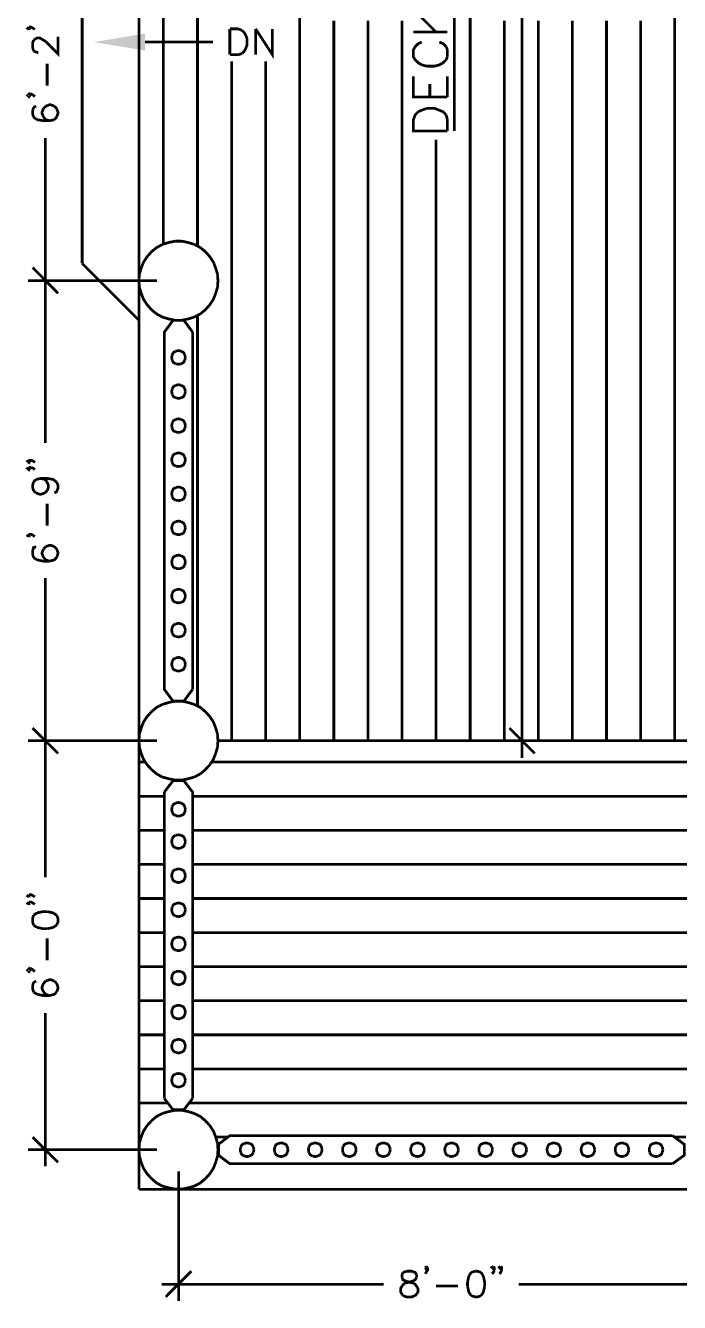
# Model space of a CAD drawing. Header units: millimetres. Extents: x 31 to 857, y 6 to 562.
# Drawn here: x 431.9 to 492.9, y 230.1 to 349.1 of the extents above; entities that cross this region are included whole.
import ezdxf

# ---------------------------------------------------------------- set-up
doc = ezdxf.new("R2010")
doc.units = ezdxf.units.MM
doc.layers.add('H', color=7, linetype='Continuous')
doc.layers.add('P', color=7, linetype='Continuous')

msp = doc.modelspace()

# ---------------------------------------------------------------- hatches: boundary and pattern name
at = {"layer": 'H', "linetype": 'Continuous'}
msp.add_hatch(color=256, dxfattribs=at).paths.add_polyline_path([(443.054, 346.745), (438.273, 347.521), (443.054, 348.315), (443.054, 346.745)])

# ---------------------------------------------------------------- linework, layer by layer
at = {"layer": 'P', "const_width": 0.254}
for points in [[(478.19, 280.846), (478.19, 414.708)], [(442.507, 240.665), (442.507, 397.81)], [(473.357, 337.626), (473.357, 341.559), (473.357, 345.528), (473.357, 349.515), (473.357, 353.501), (473.357, 357.434), (473.357, 361.403), (473.357, 365.39), (473.357, 369.376), (473.357, 373.309), (473.357, 377.278), (473.357, 381.265), (473.357, 385.251), (473.357, 389.184), (473.357, 392.783)], [(492.407, 341.559), (492.407, 345.528), (492.407, 349.515), (492.407, 353.501), (492.407, 357.434), (492.407, 361.403), (492.407, 365.39), (492.407, 369.376), (492.407, 373.309), (492.407, 377.278), (492.407, 381.265), (492.407, 385.251), (492.407, 389.184)], [(457.482, 317.765), (457.482, 321.751), (457.482, 325.72), (457.482, 329.653), (457.482, 333.64), (457.482, 337.626), (457.482, 341.559), (457.482, 345.528), (457.482, 349.515), (457.482, 353.501), (457.482, 357.434), (457.482, 361.403), (457.482, 365.39), (457.482, 369.376), (457.482, 373.309), (457.482, 377.278), (457.482, 381.265)], [(437.215, 326.902), (437.215, 362.885), (442.507, 368.177)], [(447.957, 341.559), (447.957, 345.528), (447.957, 349.515), (447.957, 353.501), (447.957, 357.434), (447.957, 361.244)], [(444.782, 328.736), (444.782, 329.653), (444.782, 333.64), (444.782, 337.626), (444.782, 341.559), (444.782, 345.528), (444.782, 349.515), (444.782, 353.501)], [(471.876, 339.231), (471.876, 351.631)], [(468.066, 350.573), (470.182, 348.456)], [(432.259, 348.703), (432.135, 348.791), (432.259, 348.915)], [(432.259, 348.915), (432.347, 348.791)], [(432.259, 348.915), (432.47, 348.915), (432.682, 348.791)], [(432.347, 348.791), (432.259, 348.703)], [(432.682, 348.791), (432.805, 348.703)], [(450.973, 346.34), (450.973, 348.756)], [(450.973, 348.756), (451.767, 348.756)], [(451.767, 348.756), (452.102, 348.615)], [(452.102, 348.615), (452.314, 348.403), (452.455, 348.156)], [(453.372, 346.34), (453.372, 348.756)], [(453.372, 348.756), (454.942, 346.34), (454.942, 348.756)], [(460.657, 282.452), (460.657, 286.015), (460.657, 290.001), (460.657, 293.97), (460.657, 297.903), (460.657, 301.89), (460.657, 305.876), (460.657, 309.845), (460.657, 313.778), (460.657, 317.765), (460.657, 321.751), (460.657, 325.72), (460.657, 329.653), (460.657, 333.64), (460.657, 337.626), (460.657, 341.559), (460.657, 345.528), (460.657, 349.515)], [(463.832, 329.653), (463.832, 333.64), (463.832, 337.626), (463.832, 341.559), (463.832, 345.528), (463.832, 349.515)], [(467.007, 282.452), (467.007, 286.015), (467.007, 290.001), (467.007, 293.97), (467.007, 297.903), (467.007, 301.89), (467.007, 305.876), (467.007, 309.845), (467.007, 313.778), (467.007, 317.765), (467.007, 321.751), (467.007, 325.72), (467.007, 329.653), (467.007, 333.64), (467.007, 337.626), (467.007, 341.559), (467.007, 345.528), (467.007, 349.515)], [(471.241, 348.456), (468.066, 348.456)], [(476.532, 282.452), (476.532, 286.015), (476.532, 290.001), (476.532, 293.97), (476.532, 297.903), (476.532, 301.89), (476.532, 305.876), (476.532, 309.845), (476.532, 313.778), (476.532, 317.765), (476.532, 321.751), (476.532, 325.72), (476.532, 329.653), (476.532, 333.64), (476.532, 337.626), (476.532, 341.559), (476.532, 345.528), (476.532, 349.515)], [(479.707, 282.452), (479.707, 286.015), (479.707, 290.001), (479.707, 293.97), (479.707, 297.903), (479.707, 301.89), (479.707, 305.876), (479.707, 309.845), (479.707, 313.778), (479.707, 317.765), (479.707, 321.751), (479.707, 325.72), (479.707, 329.653), (479.707, 333.64), (479.707, 337.626), (479.707, 341.559), (479.707, 345.528), (479.707, 349.515)], [(482.882, 282.452), (482.882, 286.015), (482.882, 290.001), (482.882, 293.97), (482.882, 297.903), (482.882, 301.89), (482.882, 305.876), (482.882, 309.845), (482.882, 313.778), (482.882, 317.765), (482.882, 321.751), (482.882, 325.72), (482.882, 329.653), (482.882, 333.64), (482.882, 337.626), (482.882, 341.559), (482.882, 345.528), (482.882, 349.515)], [(486.057, 341.559), (486.057, 345.528), (486.057, 349.515)], [(489.232, 282.452), (489.232, 286.015), (489.232, 290.001), (489.232, 293.97), (489.232, 297.903), (489.232, 301.89), (489.232, 305.876), (489.232, 309.845), (489.232, 313.778), (489.232, 317.765), (489.232, 321.751), (489.232, 325.72), (489.232, 329.653), (489.232, 333.64), (489.232, 337.626), (489.232, 341.559), (489.232, 345.528), (489.232, 349.515)], [(432.594, 346.975), (432.594, 347.433), (432.682, 347.698)], [(432.682, 347.698), (432.805, 347.786)], [(432.805, 347.786), (433.017, 347.909), (433.264, 347.909), (433.476, 347.786)], [(433.476, 347.786), (433.828, 347.574)], [(433.828, 347.574), (434.957, 346.428), (434.957, 348.033)], [(443.054, 347.521), (449.404, 347.521)], [(452.455, 348.156), (452.579, 347.821), (452.579, 347.274), (452.455, 346.922)], [(468.542, 347.398), (468.242, 347.098), (468.066, 346.798), (468.066, 346.163), (468.242, 345.863), (468.542, 345.581), (468.842, 345.405)], [(468.842, 347.521), (468.542, 347.398)], [(471.117, 347.098), (470.817, 347.398), (470.482, 347.521)], [(433.017, 346.551), (432.805, 346.639), (432.682, 346.763), (432.594, 346.975)], [(433.141, 346.551), (433.017, 346.551)], [(451.767, 346.34), (450.973, 346.34)], [(450.973, 346.34), (450.973, 346.34)], [(452.102, 346.463), (451.767, 346.34)], [(452.455, 346.922), (452.314, 346.675), (452.102, 346.463)], [(471.241, 346.798), (471.117, 347.098)], [(471.117, 345.863), (471.241, 346.163)], [(471.241, 346.163), (471.241, 346.798)], [(433.952, 343.464), (433.952, 345.528)], [(451.132, 282.452), (451.132, 286.015), (451.132, 290.001), (451.132, 293.97), (451.132, 297.903), (451.132, 301.89), (451.132, 305.876), (451.132, 309.845), (451.132, 313.778), (451.132, 317.765), (451.132, 321.751), (451.132, 325.72), (451.132, 329.653), (451.132, 333.64), (451.132, 337.626), (451.132, 341.559), (451.132, 345.528), (451.132, 345.74)], [(454.307, 345.528), (454.307, 345.74)], [(454.307, 333.64), (454.307, 337.626), (454.307, 341.559), (454.307, 345.528)], [(468.842, 345.405), (469.3, 345.281)], [(469.3, 345.281), (470.059, 345.281), (470.482, 345.405), (470.817, 345.581), (471.117, 345.863)], [(471.241, 342.406), (468.066, 342.406), (468.066, 344.346)], [(469.6, 342.406), (469.6, 343.623)], [(471.241, 342.406), (471.241, 344.346)], [(432.259, 342.688), (432.347, 342.565), (432.259, 342.441), (432.135, 342.565), (432.259, 342.688)], [(432.259, 342.688), (432.47, 342.688), (432.682, 342.565)], [(432.682, 342.565), (432.805, 342.441)], [(432.682, 341.436), (432.594, 341.083), (432.594, 340.872), (432.682, 340.536)], [(432.929, 341.559), (432.682, 341.436)], [(433.617, 341.348), (433.476, 341.013), (433.476, 340.872), (433.617, 340.536)], [(433.828, 341.559), (433.617, 341.348)], [(434.622, 341.559), (434.287, 341.683), (434.164, 341.683), (433.828, 341.559)], [(434.834, 341.348), (434.622, 341.559)], [(434.834, 340.536), (434.957, 340.872), (434.957, 341.013), (434.834, 341.348)], [(447.957, 337.626), (447.957, 341.559)], [(468.824, 341.171), (469.3, 341.348)], [(469.3, 341.348), (470.059, 341.348), (470.482, 341.171)], [(486.057, 337.626), (486.057, 341.559)], [(492.407, 333.64), (492.407, 337.626), (492.407, 341.559)], [(432.682, 340.536), (433.017, 340.289)], [(433.017, 340.289), (433.617, 340.201), (434.164, 340.201), (434.622, 340.289)], [(433.617, 340.536), (433.828, 340.289)], [(433.828, 340.289), (434.164, 340.201)], [(434.622, 340.289), (434.834, 340.536)], [(471.241, 339.231), (468.066, 339.231), (468.066, 340.289), (468.242, 340.748), (468.542, 341.048)], [(468.542, 341.048), (468.824, 341.171)], [(470.482, 341.171), (470.817, 341.048), (471.117, 340.748)], [(471.117, 340.748), (471.241, 340.289)], [(471.241, 340.289), (471.241, 339.231), (471.241, 339.231)], [(433.776, 323.727), (433.776, 338.596)], [(470.182, 329.653), (470.182, 333.64), (470.182, 337.626), (470.182, 338.42)], [(447.957, 328.56), (447.957, 329.653), (447.957, 333.64), (447.957, 337.626)], [(473.357, 333.64), (473.357, 337.626)], [(486.057, 313.778), (486.057, 317.765), (486.057, 321.751), (486.057, 325.72), (486.057, 329.653), (486.057, 333.64), (486.057, 337.626)], [(454.307, 321.751), (454.307, 325.72), (454.307, 329.653), (454.307, 333.64)], [(473.357, 329.653), (473.357, 333.64)], [(492.407, 321.751), (492.407, 325.72), (492.407, 329.653), (492.407, 333.64)], [(463.832, 325.72), (463.832, 329.653)], [(470.182, 325.72), (470.182, 329.653)], [(473.357, 325.72), (473.357, 329.653)], [(444.694, 328.683), (444.147, 328.383), (443.689, 328.013)], [(445.893, 328.983), (445.294, 328.859), (444.694, 328.683)], [(446.476, 328.983), (445.893, 328.983)], [(447.657, 328.683), (447.075, 328.859), (446.476, 328.983)], [(449.651, 326.478), (449.439, 327.025), (449.104, 327.537), (448.68, 328.013), (448.222, 328.383), (447.657, 328.683)], [(443.689, 328.013), (443.265, 327.537), (442.93, 327.025), (442.718, 326.478)], [(434.975, 324.115), (432.594, 326.531)], [(432.594, 326.531), (434.975, 324.115)], [(433.776, 326.902), (433.776, 310.18)], [(442.507, 321.61), (437.215, 326.902)], [(442.718, 326.478), (442.542, 325.896), (442.507, 325.296), (442.542, 324.697), (442.718, 324.115)], [(449.827, 325.896), (449.651, 326.478)], [(449.862, 325.296), (449.827, 325.896)], [(444.2, 325.296), (432.17, 325.296)], [(444.2, 325.296), (432.17, 325.296)], [(449.651, 324.115), (449.827, 324.697)], [(449.827, 324.697), (449.862, 325.296)], [(449.862, 325.296), (449.862, 325.296)], [(463.832, 297.903), (463.832, 301.89), (463.832, 305.876), (463.832, 309.845), (463.832, 313.778), (463.832, 317.765), (463.832, 321.751), (463.832, 325.72)], [(470.182, 313.778), (470.182, 317.765), (470.182, 321.751), (470.182, 325.72)], [(473.357, 321.751), (473.357, 325.72)], [(442.718, 324.115), (442.93, 323.568), (443.265, 323.056), (443.689, 322.58)], [(447.657, 321.91), (448.222, 322.21), (448.68, 322.58), (449.104, 323.056), (449.439, 323.568), (449.651, 324.115)], [(443.689, 322.58), (444.147, 322.21), (444.694, 321.91)], [(444.694, 321.91), (445.294, 321.733), (445.893, 321.61)], [(445.682, 286.138), (444.87, 287.232), (444.87, 320.516), (445.682, 321.61)], [(445.682, 321.61), (446.687, 321.61)], [(445.893, 321.61), (446.476, 321.61)], [(446.476, 321.61), (447.075, 321.733), (447.657, 321.91)], [(446.687, 321.61), (447.499, 320.516)], [(447.957, 285.715), (447.957, 286.015), (447.957, 289.983), (447.957, 293.97), (447.957, 297.903), (447.957, 301.89), (447.957, 305.858), (447.957, 309.845), (447.957, 313.778), (447.957, 317.765), (447.957, 321.733), (447.957, 322.086)], [(454.307, 317.765), (454.307, 321.751)], [(473.357, 317.765), (473.357, 321.751)], [(492.407, 317.765), (492.407, 321.751)], [(447.499, 320.516), (447.499, 287.232), (447.499, 287.232)], [(445.929, 318.735), (445.717, 318.611), (445.594, 318.4)], [(446.44, 318.735), (446.193, 318.788), (445.929, 318.735)], [(446.775, 318.4), (446.652, 318.611), (446.44, 318.735)], [(445.594, 318.4), (445.558, 318.153), (445.594, 317.888)], [(445.594, 317.888), (445.717, 317.676), (445.929, 317.553)], [(445.929, 317.553), (446.193, 317.518), (446.44, 317.553)], [(446.44, 317.553), (446.652, 317.676), (446.775, 317.888)], [(446.828, 318.153), (446.775, 318.4)], [(446.775, 317.888), (446.828, 318.153)], [(446.828, 318.153), (446.828, 318.153)], [(454.307, 313.778), (454.307, 317.765)], [(457.482, 313.778), (457.482, 317.765)], [(473.357, 309.845), (473.357, 313.778), (473.357, 317.765)], [(492.407, 313.778), (492.407, 317.765)], [(445.594, 315.225), (445.558, 314.978), (445.594, 314.713)], [(445.929, 315.56), (445.717, 315.436), (445.594, 315.225)], [(446.44, 315.56), (446.193, 315.613), (445.929, 315.56)], [(446.775, 315.225), (446.652, 315.436), (446.44, 315.56)], [(446.828, 314.978), (446.775, 315.225)], [(445.594, 314.713), (445.717, 314.501), (445.929, 314.378)], [(445.929, 314.378), (446.193, 314.343), (446.44, 314.378)], [(446.44, 314.378), (446.652, 314.501), (446.775, 314.713)], [(446.775, 314.713), (446.828, 314.978)], [(446.828, 314.978), (446.828, 314.978)], [(454.307, 305.876), (454.307, 309.845), (454.307, 313.778)], [(457.482, 301.89), (457.482, 305.876), (457.482, 309.845), (457.482, 313.778)], [(470.182, 309.845), (470.182, 313.778)], [(486.057, 309.845), (486.057, 313.778)], [(492.407, 305.876), (492.407, 309.845), (492.407, 313.778)], [(445.594, 312.05), (445.558, 311.803), (445.594, 311.538)], [(445.929, 312.385), (445.717, 312.261), (445.594, 312.05)], [(445.594, 311.538), (445.717, 311.326), (445.929, 311.203)], [(446.44, 312.385), (446.193, 312.438), (445.929, 312.385)], [(446.775, 312.05), (446.652, 312.261), (446.44, 312.385)], [(446.44, 311.203), (446.652, 311.326), (446.775, 311.538)], [(446.828, 311.803), (446.775, 312.05)], [(446.775, 311.538), (446.828, 311.803)], [(446.828, 311.803), (446.828, 311.803)], [(445.929, 311.203), (446.193, 311.168), (446.44, 311.203)], [(445.929, 309.21), (445.717, 309.086), (445.594, 308.875)], [(446.44, 309.21), (446.193, 309.263), (445.929, 309.21)], [(446.775, 308.875), (446.652, 309.086), (446.44, 309.21)], [(470.182, 282.452), (470.182, 286.015), (470.182, 290.001), (470.182, 293.97), (470.182, 297.903), (470.182, 301.89), (470.182, 305.876), (470.182, 309.845)], [(473.357, 305.876), (473.357, 309.845)], [(486.057, 297.903), (486.057, 301.89), (486.057, 305.876), (486.057, 309.845)], [(432.347, 308.487), (432.259, 308.363), (432.135, 308.487), (432.259, 308.575)], [(432.259, 308.575), (432.347, 308.487)], [(432.259, 308.575), (432.47, 308.575)], [(432.47, 308.575), (432.682, 308.487), (432.805, 308.363)], [(445.594, 308.875), (445.558, 308.628), (445.594, 308.363)], [(445.594, 308.363), (445.717, 308.151), (445.929, 308.028)], [(445.929, 308.028), (446.193, 307.993), (446.44, 308.028)], [(446.44, 308.028), (446.652, 308.151), (446.775, 308.363)], [(446.828, 308.628), (446.775, 308.875)], [(446.775, 308.363), (446.828, 308.628)], [(446.828, 308.628), (446.828, 308.628)], [(432.347, 307.816), (432.259, 307.693), (432.135, 307.816), (432.259, 307.904)], [(432.259, 307.904), (432.347, 307.816)], [(432.259, 307.904), (432.47, 307.904)], [(432.47, 307.904), (432.682, 307.816), (432.805, 307.693)], [(432.682, 306.546), (432.929, 306.793)], [(432.929, 306.793), (433.352, 306.881)], [(433.352, 306.881), (433.74, 306.793)], [(433.352, 306.881), (433.952, 306.881), (434.499, 306.793), (434.834, 306.546)], [(433.74, 306.793), (433.952, 306.546)], [(432.682, 305.735), (432.594, 306.07), (432.594, 306.211), (432.682, 306.546)], [(432.929, 305.523), (432.682, 305.735)], [(433.952, 305.735), (433.74, 305.523)], [(433.952, 306.546), (434.075, 306.211), (434.075, 306.07), (433.952, 305.735)], [(434.834, 306.546), (434.975, 306.211), (434.975, 305.999), (434.834, 305.647), (434.622, 305.523)], [(445.594, 305.7), (445.558, 305.453), (445.594, 305.188)], [(445.929, 306.035), (445.717, 305.911), (445.594, 305.7)], [(446.44, 306.035), (446.193, 306.088), (445.929, 306.035)], [(446.775, 305.7), (446.652, 305.911), (446.44, 306.035)], [(446.828, 305.453), (446.775, 305.7)], [(454.307, 282.452), (454.307, 286.015), (454.307, 290.001), (454.307, 293.97), (454.307, 297.903), (454.307, 301.89), (454.307, 305.876)], [(473.357, 282.452), (473.357, 286.015), (473.357, 290.001), (473.357, 293.97), (473.357, 297.903), (473.357, 301.89), (473.357, 305.876)], [(492.407, 297.903), (492.407, 301.89), (492.407, 305.876)], [(433.74, 305.523), (433.352, 305.4), (433.282, 305.4), (432.929, 305.523)], [(433.952, 302.472), (433.952, 304.518)], [(445.594, 305.188), (445.717, 304.976), (445.929, 304.853)], [(445.929, 304.853), (446.193, 304.818), (446.44, 304.853)], [(446.44, 304.853), (446.652, 304.976), (446.775, 305.188)], [(446.775, 305.188), (446.828, 305.453)], [(446.828, 305.453), (446.828, 305.453)], [(445.594, 302.525), (445.558, 302.278), (445.594, 302.013)], [(445.929, 302.86), (445.717, 302.736), (445.594, 302.525)], [(445.594, 302.013), (445.717, 301.801), (445.929, 301.678)], [(446.44, 302.86), (446.193, 302.913), (445.929, 302.86)], [(446.775, 302.525), (446.652, 302.736), (446.44, 302.86)], [(446.44, 301.678), (446.652, 301.801), (446.775, 302.013)], [(446.828, 302.278), (446.775, 302.525)], [(446.775, 302.013), (446.828, 302.278)], [(446.828, 302.278), (446.828, 302.278)], [(432.259, 301.466), (432.135, 301.554), (432.259, 301.678)], [(432.259, 301.678), (432.347, 301.554)], [(432.259, 301.678), (432.47, 301.678), (432.682, 301.554)], [(432.347, 301.554), (432.259, 301.466)], [(432.682, 301.554), (432.805, 301.466)], [(445.929, 301.678), (446.193, 301.643), (446.44, 301.678)], [(457.482, 297.903), (457.482, 301.89)], [(432.929, 300.531), (432.682, 300.443), (432.594, 300.073), (432.594, 299.861), (432.682, 299.508)], [(433.617, 300.32), (433.476, 299.985), (433.476, 299.861), (433.617, 299.508)], [(433.828, 300.531), (433.617, 300.32)], [(434.622, 300.531), (434.287, 300.655), (434.164, 300.655), (433.828, 300.531)], [(434.834, 300.32), (434.622, 300.531)], [(434.834, 299.508), (434.957, 299.861), (434.957, 299.985), (434.834, 300.32)], [(445.929, 299.685), (445.717, 299.561), (445.594, 299.35)], [(446.44, 299.685), (446.193, 299.738), (445.929, 299.685)], [(446.775, 299.35), (446.652, 299.561), (446.44, 299.685)], [(432.682, 299.508), (433.017, 299.297)], [(433.017, 299.297), (433.617, 299.173), (434.164, 299.173)], [(433.617, 299.508), (433.828, 299.297)], [(433.828, 299.297), (434.164, 299.173)], [(434.164, 299.173), (434.622, 299.297), (434.834, 299.508)], [(445.594, 299.35), (445.558, 299.103), (445.594, 298.838)], [(445.594, 298.838), (445.717, 298.626), (445.929, 298.503)], [(445.929, 298.503), (446.193, 298.468), (446.44, 298.503)], [(446.44, 298.503), (446.652, 298.626), (446.775, 298.838)], [(446.828, 299.103), (446.775, 299.35)], [(446.775, 298.838), (446.828, 299.103)], [(446.828, 299.103), (446.828, 299.103)], [(433.776, 280.846), (433.776, 297.621)], [(457.482, 293.97), (457.482, 297.903)], [(463.832, 293.97), (463.832, 297.903)], [(486.057, 293.97), (486.057, 297.903)], [(492.407, 293.97), (492.407, 297.903)], [(445.594, 296.175), (445.558, 295.928), (445.594, 295.663)], [(445.929, 296.51), (445.717, 296.386), (445.594, 296.175)], [(446.44, 296.51), (446.193, 296.563), (445.929, 296.51)], [(446.775, 296.175), (446.652, 296.386), (446.44, 296.51)], [(446.828, 295.928), (446.775, 296.175)], [(445.594, 295.663), (445.717, 295.451), (445.929, 295.328)], [(445.929, 295.328), (446.193, 295.293), (446.44, 295.328)], [(446.44, 295.328), (446.652, 295.451), (446.775, 295.663)], [(446.775, 295.663), (446.828, 295.928)], [(446.828, 295.928), (446.828, 295.928)], [(457.482, 286.015), (457.482, 290.001), (457.482, 293.97)], [(463.832, 282.452), (463.832, 286.015), (463.832, 290.001), (463.832, 293.97)], [(486.057, 282.452), (486.057, 286.015), (486.057, 290.001), (486.057, 293.97)], [(492.407, 282.452), (492.407, 286.015), (492.407, 290.001), (492.407, 293.97)], [(445.594, 293), (445.558, 292.753), (445.594, 292.488)], [(445.929, 293.335), (445.717, 293.211), (445.594, 293)], [(445.594, 292.488), (445.717, 292.276), (445.929, 292.153)], [(446.44, 293.335), (446.193, 293.388), (445.929, 293.335)], [(446.775, 293), (446.652, 293.211), (446.44, 293.335)], [(446.44, 292.153), (446.652, 292.276), (446.775, 292.488)], [(446.828, 292.753), (446.775, 293)], [(446.775, 292.488), (446.828, 292.753)], [(446.828, 292.753), (446.828, 292.753)], [(445.929, 292.153), (446.193, 292.118), (446.44, 292.153)], [(445.929, 290.16), (445.717, 290.036), (445.594, 289.825)], [(446.44, 290.16), (446.193, 290.213), (445.929, 290.16)], [(446.775, 289.825), (446.652, 290.036), (446.44, 290.16)], [(445.594, 289.825), (445.558, 289.578), (445.594, 289.313)], [(445.594, 289.313), (445.717, 289.101), (445.929, 288.978)], [(445.929, 288.978), (446.193, 288.943), (446.44, 288.978)], [(446.44, 288.978), (446.652, 289.101), (446.775, 289.313)], [(446.828, 289.578), (446.775, 289.825)], [(446.775, 289.313), (446.828, 289.578)], [(446.828, 289.578), (446.828, 289.578)], [(447.499, 287.232), (446.687, 286.138)], [(444.694, 285.838), (444.147, 285.556), (443.689, 285.168)], [(445.893, 286.138), (445.294, 286.015), (444.694, 285.838)], [(446.687, 286.138), (445.682, 286.138)], [(446.476, 286.138), (445.893, 286.138)], [(447.657, 285.838), (447.075, 286.015), (446.476, 286.138)], [(449.651, 283.651), (449.439, 284.198), (449.104, 284.709), (448.68, 285.168), (448.222, 285.556), (447.657, 285.838)], [(457.482, 282.452), (457.482, 286.015)], [(443.689, 285.168), (443.265, 284.709), (442.93, 284.198), (442.718, 283.651)], [(434.975, 281.27), (432.594, 283.633)], [(432.594, 283.633), (434.975, 281.27)], [(433.776, 284.021), (433.776, 269.716)], [(442.718, 283.651), (442.542, 283.051), (442.507, 282.452), (442.542, 281.869), (442.718, 281.27)], [(449.827, 283.051), (449.651, 283.651)], [(449.862, 282.452), (449.827, 283.051)], [(477.008, 283.633), (479.372, 281.27)], [(444.2, 282.452), (432.17, 282.452)], [(444.2, 282.452), (432.17, 282.452)], [(449.651, 281.27), (449.827, 281.869)], [(449.827, 281.869), (449.862, 282.452)], [(449.862, 282.452), (449.862, 282.452)], [(499.657, 282.452), (449.915, 282.452)], [(497.664, 282.452), (476.585, 282.452)], [(442.718, 281.27), (442.93, 280.723), (443.265, 280.211), (443.689, 279.753)], [(447.657, 279.065), (448.222, 279.365), (448.68, 279.753), (449.104, 280.211), (449.439, 280.723), (449.651, 281.27)], [(442.507, 280.458), (443.054, 280.458)], [(443.689, 279.753), (444.147, 279.365), (444.694, 279.065)], [(449.315, 280.458), (451.944, 280.458), (455.912, 280.458), (459.863, 280.458), (463.832, 280.458), (467.819, 280.458), (471.787, 280.458), (475.774, 280.458), (479.707, 280.458), (483.694, 280.458), (487.662, 280.458), (491.649, 280.458)], [(491.649, 280.458), (493.801, 280.458)], [(444.694, 279.065), (445.294, 278.906), (445.893, 278.783)], [(444.87, 277.671), (445.682, 278.73), (446.687, 278.73), (447.499, 277.671), (447.499, 249.132), (447.499, 249.132)], [(445.893, 278.783), (446.476, 278.783)], [(446.476, 278.783), (447.075, 278.906), (447.657, 279.065)], [(442.507, 277.283), (443.988, 277.283), (444.87, 277.283)], [(444.87, 249.132), (444.87, 277.671)], [(447.499, 277.283), (447.957, 277.283)], [(447.957, 277.283), (451.944, 277.283)], [(451.944, 277.283), (455.912, 277.283), (459.863, 277.283), (463.832, 277.283), (467.819, 277.283), (471.787, 277.283), (475.774, 277.283), (479.707, 277.283), (483.694, 277.283), (487.662, 277.283), (491.649, 277.283), (495.582, 277.283), (499.569, 277.283), (503.537, 277.283), (506.007, 277.283)], [(445.594, 276.313), (445.558, 276.066), (445.594, 275.802)], [(445.929, 276.648), (445.717, 276.525), (445.594, 276.313)], [(445.594, 275.802), (445.717, 275.59), (445.929, 275.467)], [(446.44, 276.648), (446.193, 276.701), (445.929, 276.648)], [(446.775, 276.313), (446.652, 276.525), (446.44, 276.648)], [(446.44, 275.467), (446.652, 275.59), (446.775, 275.802)], [(446.828, 276.066), (446.775, 276.313)], [(446.775, 275.802), (446.828, 276.066)], [(446.828, 276.066), (446.828, 276.066)], [(445.929, 275.467), (446.193, 275.431), (446.44, 275.467)], [(442.507, 274.108), (443.988, 274.108), (444.87, 274.108)], [(445.929, 273.65), (445.717, 273.526), (445.594, 273.315)], [(446.44, 273.65), (446.193, 273.685), (445.929, 273.65)], [(446.775, 273.315), (446.652, 273.526), (446.44, 273.65)], [(447.499, 274.108), (447.957, 274.108), (451.944, 274.108), (455.912, 274.108)], [(455.912, 274.108), (459.863, 274.108)], [(459.863, 274.108), (463.832, 274.108), (467.819, 274.108), (471.787, 274.108), (475.774, 274.108), (479.707, 274.108), (483.694, 274.108), (487.662, 274.108), (491.649, 274.108)], [(491.649, 274.108), (495.582, 274.108), (499.569, 274.108)], [(445.594, 273.315), (445.558, 273.05), (445.594, 272.803)], [(445.594, 272.803), (445.717, 272.591), (445.929, 272.468)], [(445.929, 272.468), (446.193, 272.415), (446.44, 272.468)], [(446.44, 272.468), (446.652, 272.591), (446.775, 272.803)], [(446.828, 273.05), (446.775, 273.315)], [(446.775, 272.803), (446.828, 273.05)], [(446.828, 273.05), (446.828, 273.05)], [(442.507, 270.933), (443.988, 270.933)], [(443.988, 270.933), (444.87, 270.933)], [(445.594, 270.14), (445.558, 269.875), (445.594, 269.628)], [(445.929, 270.475), (445.717, 270.351), (445.594, 270.14)], [(446.44, 270.475), (446.193, 270.51), (445.929, 270.475)], [(446.775, 270.14), (446.652, 270.351), (446.44, 270.475)], [(446.828, 269.875), (446.775, 270.14)], [(446.775, 269.628), (446.828, 269.875)], [(446.828, 269.875), (446.828, 269.875)], [(447.499, 270.933), (447.957, 270.933), (451.944, 270.933), (455.912, 270.933), (459.863, 270.933), (463.832, 270.933), (467.819, 270.933), (471.787, 270.933), (475.774, 270.933), (479.707, 270.933), (483.694, 270.933), (487.662, 270.933), (491.649, 270.933), (495.582, 270.933), (499.569, 270.933), (503.537, 270.933), (506.007, 270.933)], [(445.594, 269.628), (445.717, 269.416), (445.929, 269.293)], [(445.929, 269.293), (446.193, 269.24), (446.44, 269.293)], [(446.44, 269.293), (446.652, 269.416), (446.775, 269.628)], [(432.259, 267.899), (432.135, 267.988), (432.259, 268.111)], [(432.259, 268.111), (432.347, 267.988)], [(432.259, 268.111), (432.47, 268.111), (432.682, 267.988)], [(432.347, 267.988), (432.259, 267.899)], [(432.682, 267.988), (432.805, 267.899)], [(442.507, 267.758), (443.988, 267.758), (444.87, 267.758)], [(447.499, 267.758), (447.957, 267.758), (451.944, 267.758), (455.912, 267.758), (459.863, 267.758), (463.832, 267.758), (467.819, 267.758), (471.787, 267.758), (475.774, 267.758), (479.707, 267.758), (483.694, 267.758), (487.662, 267.758), (491.649, 267.758), (495.582, 267.758), (499.569, 267.758), (503.537, 267.758), (506.007, 267.758)], [(432.259, 267.212), (432.135, 267.3), (432.259, 267.423)], [(432.259, 267.423), (432.347, 267.3)], [(432.259, 267.423), (432.47, 267.423), (432.682, 267.3)], [(432.347, 267.3), (432.259, 267.212)], [(432.682, 267.3), (432.805, 267.212)], [(433.017, 266.418), (432.682, 266.206)], [(433.952, 266.541), (433.617, 266.541), (433.017, 266.418)], [(434.834, 266.206), (434.499, 266.418), (433.952, 266.541)], [(445.594, 266.965), (445.558, 266.7), (445.594, 266.453)], [(445.929, 267.3), (445.717, 267.176), (445.594, 266.965)], [(445.594, 266.453), (445.717, 266.241), (445.929, 266.118)], [(446.44, 267.3), (446.193, 267.335), (445.929, 267.3)], [(446.775, 266.965), (446.652, 267.176), (446.44, 267.3)], [(446.44, 266.118), (446.652, 266.241), (446.775, 266.453)], [(446.828, 266.7), (446.775, 266.965)], [(446.775, 266.453), (446.828, 266.7)], [(446.828, 266.7), (446.828, 266.7)], [(432.682, 266.206), (432.594, 265.871), (432.594, 265.606), (432.594, 265.606)], [(432.594, 265.606), (432.682, 265.271)], [(432.682, 265.271), (433.017, 265.06)], [(433.952, 264.936), (434.499, 265.06), (434.834, 265.271)], [(434.834, 265.271), (434.975, 265.606), (434.975, 265.871), (434.834, 266.206)], [(445.929, 266.118), (446.193, 266.065), (446.44, 266.118)], [(433.017, 265.06), (433.617, 264.936), (433.952, 264.936)], [(433.952, 262.008), (433.952, 264.037)], [(442.507, 264.583), (443.988, 264.583), (444.87, 264.583)], [(445.929, 264.125), (445.717, 264.001), (445.594, 263.79)], [(446.44, 264.125), (446.193, 264.16), (445.929, 264.125)], [(446.775, 263.79), (446.652, 264.001), (446.44, 264.125)], [(447.499, 264.583), (447.957, 264.583), (451.944, 264.583), (455.912, 264.583), (459.863, 264.583), (463.832, 264.583), (467.819, 264.583), (471.787, 264.583), (475.774, 264.583), (479.707, 264.583), (483.694, 264.583), (487.662, 264.583), (491.649, 264.583), (495.582, 264.583), (499.569, 264.583), (503.537, 264.583)], [(445.594, 263.79), (445.558, 263.525), (445.594, 263.278)], [(445.594, 263.278), (445.717, 263.066), (445.929, 262.943)], [(445.929, 262.943), (446.193, 262.89), (446.44, 262.943)], [(446.44, 262.943), (446.652, 263.066), (446.775, 263.278)], [(446.828, 263.525), (446.775, 263.79)], [(446.775, 263.278), (446.828, 263.525)], [(446.828, 263.525), (446.828, 263.525)], [(432.259, 261.214), (432.347, 261.073), (432.259, 260.95), (432.135, 261.073), (432.259, 261.214)], [(432.259, 261.214), (432.47, 261.214), (432.682, 261.073)], [(432.682, 261.073), (432.805, 260.95)], [(442.507, 261.408), (443.988, 261.408), (444.87, 261.408)], [(445.594, 260.615), (445.558, 260.35), (445.594, 260.103)], [(445.929, 260.95), (445.717, 260.826), (445.594, 260.615)], [(446.44, 260.95), (446.193, 260.985), (445.929, 260.95)], [(446.775, 260.615), (446.652, 260.826), (446.44, 260.95)], [(446.828, 260.35), (446.775, 260.615)], [(446.775, 260.103), (446.828, 260.35)], [(446.828, 260.35), (446.828, 260.35)], [(447.499, 261.408), (447.957, 261.408), (451.944, 261.408), (455.912, 261.408), (459.863, 261.408), (463.832, 261.408), (467.819, 261.408), (471.787, 261.408), (475.774, 261.408), (479.707, 261.408), (483.694, 261.408), (487.662, 261.408), (491.649, 261.408)], [(491.649, 261.408), (495.582, 261.408), (499.569, 261.408)], [(432.682, 259.944), (432.594, 259.592), (432.594, 259.38), (432.682, 259.045)], [(432.929, 260.068), (432.682, 259.944)], [(433.617, 259.856), (433.476, 259.521), (433.476, 259.38), (433.617, 259.045)], [(433.828, 260.068), (433.617, 259.856)], [(434.622, 260.068), (434.287, 260.191), (434.164, 260.191), (433.828, 260.068)], [(434.834, 259.856), (434.622, 260.068)], [(434.834, 259.045), (434.957, 259.38), (434.957, 259.521), (434.834, 259.856)], [(445.594, 260.103), (445.717, 259.891), (445.929, 259.768)], [(445.929, 259.768), (446.193, 259.715), (446.44, 259.768)], [(446.44, 259.768), (446.652, 259.891), (446.775, 260.103)], [(432.682, 259.045), (433.017, 258.833)], [(433.017, 258.833), (433.617, 258.71), (434.164, 258.71)], [(433.617, 259.045), (433.828, 258.833)], [(433.828, 258.833), (434.164, 258.71)], [(434.164, 258.71), (434.622, 258.833), (434.834, 259.045)], [(442.507, 258.233), (443.988, 258.233), (444.87, 258.233)], [(447.499, 258.233), (447.957, 258.233), (451.944, 258.233)], [(451.944, 258.233), (455.912, 258.233)], [(455.912, 258.233), (459.863, 258.233)], [(459.863, 258.233), (463.832, 258.233)], [(463.832, 258.233), (467.819, 258.233), (471.787, 258.233)], [(471.787, 258.233), (475.774, 258.233)], [(475.774, 258.233), (479.707, 258.233)], [(479.707, 258.233), (483.694, 258.233)], [(483.694, 258.233), (487.662, 258.233), (491.649, 258.233), (495.582, 258.233), (499.569, 258.233), (503.537, 258.233), (507.524, 258.233), (511.457, 258.233), (515.444, 258.233), (519.412, 258.233), (523.399, 258.233), (527.332, 258.233), (531.319, 258.233), (535.287, 258.233), (539.274, 258.233), (543.26, 258.233), (547.194, 258.233)], [(433.776, 242.799), (433.776, 257.104)], [(445.594, 257.44), (445.558, 257.175), (445.594, 256.928)], [(445.929, 257.775), (445.717, 257.651), (445.594, 257.44)], [(445.594, 256.928), (445.717, 256.716), (445.929, 256.593)], [(446.44, 257.775), (446.193, 257.81), (445.929, 257.775)], [(446.775, 257.44), (446.652, 257.651), (446.44, 257.775)], [(446.44, 256.593), (446.652, 256.716), (446.775, 256.928)], [(446.828, 257.175), (446.775, 257.44)], [(446.775, 256.928), (446.828, 257.175)], [(446.828, 257.175), (446.828, 257.175)], [(445.929, 256.593), (446.193, 256.54), (446.44, 256.593)], [(442.507, 255.058), (443.988, 255.058), (444.87, 255.058)], [(445.929, 254.6), (445.717, 254.476), (445.594, 254.265)], [(446.44, 254.6), (446.193, 254.635), (445.929, 254.6)], [(446.775, 254.265), (446.652, 254.476), (446.44, 254.6)], [(447.499, 255.058), (447.957, 255.058)], [(447.957, 255.058), (451.944, 255.058)], [(451.944, 255.058), (455.912, 255.058)], [(455.912, 255.058), (459.863, 255.058)], [(459.863, 255.058), (463.832, 255.058), (467.819, 255.058), (471.787, 255.058), (475.774, 255.058), (479.707, 255.058), (483.694, 255.058), (487.662, 255.058), (491.649, 255.058), (495.582, 255.058)], [(445.594, 254.265), (445.558, 254), (445.594, 253.753)], [(445.594, 253.753), (445.717, 253.541), (445.929, 253.418)], [(445.929, 253.418), (446.193, 253.365), (446.44, 253.418)], [(446.44, 253.418), (446.652, 253.541), (446.775, 253.753)], [(446.828, 254), (446.775, 254.265)], [(446.775, 253.753), (446.828, 254)], [(446.828, 254), (446.828, 254)], [(442.507, 251.883), (443.988, 251.883), (444.87, 251.883)], [(445.594, 251.09), (445.558, 250.825), (445.594, 250.578)], [(445.929, 251.425), (445.717, 251.301), (445.594, 251.09)], [(446.44, 251.425), (446.193, 251.46), (445.929, 251.425)], [(446.775, 251.09), (446.652, 251.301), (446.44, 251.425)], [(446.828, 250.825), (446.775, 251.09)], [(446.775, 250.578), (446.828, 250.825)], [(446.828, 250.825), (446.828, 250.825)], [(447.499, 251.883), (447.957, 251.883)], [(447.957, 251.883), (451.944, 251.883)], [(451.944, 251.883), (455.912, 251.883), (459.863, 251.883), (463.832, 251.883), (467.819, 251.883), (471.787, 251.883), (475.774, 251.883), (479.707, 251.883), (483.694, 251.883), (487.662, 251.883), (491.649, 251.883), (495.582, 251.883)], [(445.594, 250.578), (445.717, 250.366), (445.929, 250.243)], [(445.929, 250.243), (446.193, 250.19), (446.44, 250.243)], [(446.44, 250.243), (446.652, 250.366), (446.775, 250.578)], [(442.507, 248.708), (443.988, 248.708), (445.206, 248.708)], [(445.682, 248.073), (444.87, 249.132)], [(447.499, 249.132), (446.687, 248.073)], [(447.163, 248.708), (447.957, 248.708), (451.944, 248.708), (455.912, 248.708), (459.863, 248.708), (463.832, 248.708), (467.819, 248.708), (471.787, 248.708), (475.774, 248.708), (479.707, 248.708), (483.694, 248.708)], [(483.694, 248.708), (487.662, 248.708), (491.649, 248.708)], [(491.649, 248.708), (495.582, 248.708)], [(444.694, 247.738), (444.147, 247.456), (443.689, 247.068)], [(445.893, 248.038), (445.294, 247.915), (444.694, 247.738)], [(446.687, 248.073), (445.682, 248.073)], [(446.476, 248.038), (445.893, 248.038)], [(447.657, 247.738), (447.075, 247.915), (446.476, 248.038)], [(449.651, 245.551), (449.439, 246.098), (449.104, 246.609), (448.68, 247.068), (448.222, 247.456), (447.657, 247.738)], [(443.689, 247.068), (443.265, 246.609), (442.93, 246.098), (442.718, 245.551)], [(432.594, 245.533), (434.975, 243.17)], [(442.718, 245.551), (442.542, 244.951), (442.507, 244.352), (442.542, 243.769), (442.718, 243.17)], [(442.507, 245.533), (442.666, 245.533)], [(449.827, 244.951), (449.651, 245.551)], [(449.703, 245.533), (450.797, 245.533)], [(449.862, 244.352), (449.827, 244.951)], [(449.915, 244.863), (450.973, 245.674), (492.196, 245.674), (492.196, 245.674)], [(452.314, 244.951), (452.102, 244.828), (451.979, 244.616)], [(452.826, 244.951), (452.579, 244.987), (452.314, 244.951)], [(453.161, 244.616), (453.037, 244.828), (452.826, 244.951)], [(455.489, 244.951), (455.277, 244.828), (455.154, 244.616)], [(456.001, 244.951), (455.754, 244.987), (455.489, 244.951)], [(456.336, 244.616), (456.212, 244.828), (456.001, 244.951)], [(458.664, 244.951), (458.452, 244.828), (458.329, 244.616)], [(459.176, 244.951), (458.929, 244.987), (458.664, 244.951)], [(459.511, 244.616), (459.387, 244.828), (459.176, 244.951)], [(461.839, 244.951), (461.627, 244.828), (461.504, 244.616)], [(462.351, 244.951), (462.104, 244.987), (461.839, 244.951)], [(462.686, 244.616), (462.562, 244.828), (462.351, 244.951)], [(465.014, 244.951), (464.802, 244.828), (464.679, 244.616)], [(465.526, 244.951), (465.279, 244.987), (465.014, 244.951)], [(465.861, 244.616), (465.737, 244.828), (465.526, 244.951)], [(468.189, 244.951), (467.977, 244.828), (467.854, 244.616)], [(468.701, 244.951), (468.454, 244.987), (468.189, 244.951)], [(469.036, 244.616), (468.912, 244.828), (468.701, 244.951)], [(471.364, 244.951), (471.152, 244.828), (471.029, 244.616)], [(471.876, 244.951), (471.629, 244.987), (471.364, 244.951)], [(472.211, 244.616), (472.087, 244.828), (471.876, 244.951)], [(474.539, 244.951), (474.327, 244.828), (474.204, 244.616)], [(475.051, 244.951), (474.804, 244.987), (474.539, 244.951)], [(475.386, 244.616), (475.262, 244.828), (475.051, 244.951)], [(477.714, 244.951), (477.502, 244.828), (477.379, 244.616)], [(478.226, 244.951), (477.979, 244.987), (477.714, 244.951)], [(478.561, 244.616), (478.437, 244.828), (478.226, 244.951)], [(480.889, 244.951), (480.677, 244.828), (480.554, 244.616)], [(481.401, 244.951), (481.154, 244.987), (480.889, 244.951)], [(481.736, 244.616), (481.612, 244.828), (481.401, 244.951)], [(484.064, 244.951), (483.852, 244.828), (483.729, 244.616)], [(484.576, 244.951), (484.329, 244.987), (484.064, 244.951)], [(484.911, 244.616), (484.787, 244.828), (484.576, 244.951)], [(487.239, 244.951), (487.027, 244.828), (486.904, 244.616)], [(487.751, 244.951), (487.504, 244.987), (487.239, 244.951)], [(488.086, 244.616), (487.962, 244.828), (487.751, 244.951)], [(490.414, 244.951), (490.202, 244.828), (490.079, 244.616)], [(490.926, 244.951), (490.679, 244.987), (490.414, 244.951)], [(491.261, 244.616), (491.137, 244.828), (490.926, 244.951)], [(492.196, 245.674), (493.307, 244.863), (493.307, 243.84), (492.196, 243.046)], [(492.407, 245.533), (493.466, 245.533)], [(444.2, 244.352), (432.17, 244.352)], [(449.651, 243.17), (449.827, 243.769)], [(449.827, 243.769), (449.862, 244.352)], [(449.862, 244.352), (449.862, 244.352)], [(449.915, 243.84), (449.915, 244.863)], [(492.196, 243.046), (450.973, 243.046), (449.915, 243.84)], [(451.979, 244.616), (451.944, 244.352), (451.979, 244.105)], [(451.979, 244.105), (452.102, 243.893), (452.314, 243.769)], [(452.314, 243.769), (452.579, 243.717), (452.826, 243.769)], [(452.826, 243.769), (453.037, 243.893), (453.161, 244.105)], [(453.214, 244.352), (453.161, 244.616)], [(453.161, 244.105), (453.214, 244.352)], [(453.214, 244.352), (453.214, 244.352)], [(455.154, 244.616), (455.119, 244.352), (455.154, 244.105)], [(455.154, 244.105), (455.277, 243.893), (455.489, 243.769)], [(455.489, 243.769), (455.754, 243.717), (456.001, 243.769)], [(456.001, 243.769), (456.212, 243.893), (456.336, 244.105)], [(456.389, 244.352), (456.336, 244.616)], [(456.336, 244.105), (456.389, 244.352)], [(456.389, 244.352), (456.389, 244.352)], [(458.329, 244.616), (458.294, 244.352), (458.329, 244.105)], [(458.329, 244.105), (458.452, 243.893), (458.664, 243.769)], [(458.664, 243.769), (458.929, 243.717), (459.176, 243.769)], [(459.176, 243.769), (459.387, 243.893), (459.511, 244.105)], [(459.564, 244.352), (459.511, 244.616)], [(459.511, 244.105), (459.564, 244.352)], [(459.564, 244.352), (459.564, 244.352)], [(461.504, 244.616), (461.469, 244.352), (461.504, 244.105)], [(461.504, 244.105), (461.627, 243.893), (461.839, 243.769)], [(461.839, 243.769), (462.104, 243.717), (462.351, 243.769)], [(462.351, 243.769), (462.562, 243.893), (462.686, 244.105)], [(462.739, 244.352), (462.686, 244.616)], [(462.686, 244.105), (462.739, 244.352)], [(462.739, 244.352), (462.739, 244.352)], [(464.679, 244.616), (464.644, 244.352), (464.679, 244.105)], [(464.679, 244.105), (464.802, 243.893), (465.014, 243.769)], [(465.014, 243.769), (465.279, 243.717), (465.526, 243.769)], [(465.526, 243.769), (465.737, 243.893), (465.861, 244.105)], [(465.914, 244.352), (465.861, 244.616)], [(465.861, 244.105), (465.914, 244.352)], [(465.914, 244.352), (465.914, 244.352)], [(467.854, 244.616), (467.819, 244.352), (467.854, 244.105)], [(467.854, 244.105), (467.977, 243.893), (468.189, 243.769)], [(468.189, 243.769), (468.454, 243.717), (468.701, 243.769)], [(468.701, 243.769), (468.912, 243.893), (469.036, 244.105)], [(469.089, 244.352), (469.036, 244.616)], [(469.036, 244.105), (469.089, 244.352)], [(469.089, 244.352), (469.089, 244.352)], [(471.029, 244.616), (470.994, 244.352), (471.029, 244.105)], [(471.029, 244.105), (471.152, 243.893), (471.364, 243.769)], [(471.364, 243.769), (471.629, 243.717), (471.876, 243.769)], [(471.876, 243.769), (472.087, 243.893), (472.211, 244.105)], [(472.264, 244.352), (472.211, 244.616)], [(472.211, 244.105), (472.264, 244.352)], [(472.264, 244.352), (472.264, 244.352)], [(474.204, 244.616), (474.169, 244.352), (474.204, 244.105)], [(474.204, 244.105), (474.327, 243.893), (474.539, 243.769)], [(474.539, 243.769), (474.804, 243.717), (475.051, 243.769)], [(475.051, 243.769), (475.262, 243.893), (475.386, 244.105)], [(475.439, 244.352), (475.386, 244.616)], [(475.386, 244.105), (475.439, 244.352)], [(475.439, 244.352), (475.439, 244.352)], [(477.379, 244.616), (477.344, 244.352), (477.379, 244.105)], [(477.379, 244.105), (477.502, 243.893), (477.714, 243.769)], [(477.714, 243.769), (477.979, 243.717), (478.226, 243.769)], [(478.226, 243.769), (478.437, 243.893), (478.561, 244.105)], [(478.614, 244.352), (478.561, 244.616)], [(478.561, 244.105), (478.614, 244.352)], [(478.614, 244.352), (478.614, 244.352)], [(480.554, 244.616), (480.519, 244.352), (480.554, 244.105)], [(480.554, 244.105), (480.677, 243.893), (480.889, 243.769)], [(480.889, 243.769), (481.154, 243.717), (481.401, 243.769)], [(481.401, 243.769), (481.612, 243.893), (481.736, 244.105)], [(481.789, 244.352), (481.736, 244.616)], [(481.736, 244.105), (481.789, 244.352)], [(481.789, 244.352), (481.789, 244.352)], [(483.729, 244.616), (483.694, 244.352), (483.729, 244.105)], [(483.729, 244.105), (483.852, 243.893), (484.064, 243.769)], [(484.064, 243.769), (484.329, 243.717), (484.576, 243.769)], [(484.576, 243.769), (484.787, 243.893), (484.911, 244.105)], [(484.964, 244.352), (484.911, 244.616)], [(484.911, 244.105), (484.964, 244.352)], [(484.964, 244.352), (484.964, 244.352)], [(486.904, 244.616), (486.869, 244.352), (486.904, 244.105)], [(486.904, 244.105), (487.027, 243.893), (487.239, 243.769)], [(487.239, 243.769), (487.504, 243.717), (487.751, 243.769)], [(487.751, 243.769), (487.962, 243.893), (488.086, 244.105)], [(488.139, 244.352), (488.086, 244.616)], [(488.086, 244.105), (488.139, 244.352)], [(488.139, 244.352), (488.139, 244.352)], [(490.079, 244.616), (490.044, 244.352), (490.079, 244.105)], [(490.079, 244.105), (490.202, 243.893), (490.414, 243.769)], [(490.414, 243.769), (490.679, 243.717), (490.926, 243.769)], [(490.926, 243.769), (491.137, 243.893), (491.261, 244.105)], [(491.314, 244.352), (491.261, 244.616)], [(491.261, 244.105), (491.314, 244.352)], [(491.314, 244.352), (491.314, 244.352)], [(442.718, 243.17), (442.93, 242.623), (443.265, 242.111), (443.689, 241.653)], [(447.657, 240.965), (448.222, 241.265), (448.68, 241.653), (449.104, 242.111), (449.439, 242.623), (449.651, 243.17)], [(443.689, 241.653), (444.147, 241.265), (444.694, 240.965)], [(446.193, 242.358), (446.193, 230.258)], [(687.529, 240.665), (442.507, 240.665)], [(444.694, 240.965), (445.294, 240.806), (445.893, 240.683), (446.476, 240.683), (447.075, 240.806), (447.657, 240.965)], [(447.375, 233.045), (444.994, 230.646)], [(467.431, 233.045), (467.095, 232.922)], [(468.365, 232.71), (468.242, 232.922), (467.907, 233.045), (467.431, 233.045), (467.431, 233.045)], [(469.177, 233.398), (469.247, 233.486)], [(469.388, 233.398), (469.247, 233.274), (469.177, 233.398)], [(469.247, 233.486), (469.388, 233.398)], [(469.388, 233.398), (469.388, 233.133), (469.247, 232.922)], [(473.833, 233.045), (473.445, 232.922)], [(474.38, 232.922), (474.045, 233.045), (473.833, 233.045), (473.833, 233.045)], [(475.597, 233.398), (475.527, 233.274), (475.386, 233.398), (475.527, 233.486)], [(475.597, 233.133), (475.527, 232.922), (475.386, 232.798)], [(475.527, 233.486), (475.597, 233.398), (475.597, 233.133)], [(476.285, 233.398), (476.197, 233.274), (476.074, 233.398), (476.197, 233.486)], [(476.285, 233.133), (476.197, 232.922), (476.074, 232.798)], [(476.197, 233.486), (476.285, 233.398), (476.285, 233.133)], [(444.623, 231.828), (465.314, 231.828)], [(467.095, 232.922), (467.007, 232.71)], [(467.007, 232.71), (467.007, 232.463)], [(467.007, 232.463), (467.095, 232.251), (467.342, 232.128), (467.819, 231.987)], [(467.007, 231.652), (467.219, 231.916)], [(467.219, 231.916), (467.554, 231.987)], [(467.554, 231.987), (468.03, 232.128)], [(467.819, 231.987), (468.154, 231.916)], [(468.03, 232.128), (468.242, 232.251), (468.365, 232.463)], [(468.154, 231.916), (468.365, 231.652)], [(468.365, 232.463), (468.365, 232.71)], [(469.247, 232.922), (469.177, 232.798)], [(473.234, 232.586), (473.11, 231.987), (473.11, 231.652)], [(473.445, 232.922), (473.234, 232.586)], [(474.592, 232.586), (474.38, 232.922)], [(474.715, 231.652), (474.715, 231.987), (474.592, 232.586)], [(498.598, 231.828), (477.89, 231.828)], [(467.007, 230.893), (466.884, 231.105), (466.884, 231.44), (467.007, 231.652)], [(467.095, 230.77), (467.007, 230.893)], [(468.242, 230.77), (467.907, 230.646), (467.431, 230.646), (467.095, 230.77)], [(468.365, 230.893), (468.242, 230.77)], [(468.365, 231.652), (468.489, 231.44), (468.489, 231.105), (468.365, 230.893)], [(470.182, 231.652), (472.228, 231.652)], [(473.11, 231.652), (473.234, 231.105), (473.445, 230.77)], [(473.445, 230.77), (473.833, 230.646), (474.045, 230.646), (474.38, 230.77)], [(474.38, 230.77), (474.592, 231.105), (474.715, 231.652)]]:
    msp.add_lwpolyline(points, dxfattribs=at)

doc.saveas('drawing.dxf')
